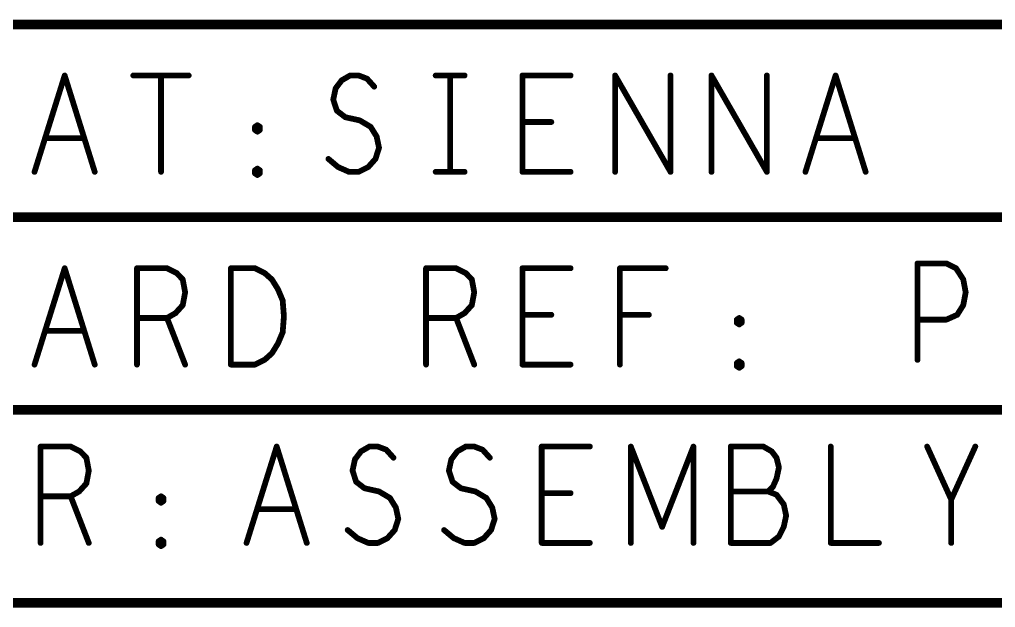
# Model space of a CAD drawing. Extents: x -1.14 to 4.53, y -2.04 to 6.
# Drawn here: x 1.184 to 2.197, y -2.04 to -1.43 of the extents above; entities that cross this region are included whole.
import ezdxf

# ---------------------------------------------------------------- set-up
doc = ezdxf.new("R2010")
doc.units = 0
doc.layers.get('0').update_dxf_attribs({"linetype": 'CONTINUOUS'})
doc.layers.add('ASPR', color=6, linetype='CONTINUOUS')
doc.layers.add('ASSE', color=1, linetype='CONTINUOUS')

# ---------------------------------------------------------------- blocks, each defined once
blk = doc.blocks.new('ROUND_1')
at = {"const_width": 0.003}
blk.add_lwpolyline([(-0.0015, 0, 1), (0.0015, 0, 1)], format="xyb", close=True, dxfattribs=at)

msp = doc.modelspace()

# ---------------------------------------------------------------- linework, layer by layer
at = {"layer": 'ASPR'}
for points, const_width in [([(0.2481, -1.4353), (4.4031, -1.4353)], 0.01), ([(1.1993, -1.5883), (1.2306, -1.4883)], 0.006), ([(1.2306, -1.4883), (1.2618, -1.5883)], 0.006), ([(1.3018, -1.4883), (1.3593, -1.4883)], 0.006), ([(1.3306, -1.4883), (1.3306, -1.5883)], 0.006), ([(1.5181, -1.4933), (1.5268, -1.4883)], 0.006), ([(1.5268, -1.4883), (1.5356, -1.4883)], 0.006), ([(1.5356, -1.4883), (1.5443, -1.4916)], 0.006), ([(1.5443, -1.4916), (1.5518, -1.4999)], 0.006), ([(1.6156, -1.4883), (1.6456, -1.4883)], 0.006), ([(1.6306, -1.4883), (1.6306, -1.5883)], 0.006), ([(1.7056, -1.5883), (1.7056, -1.4883)], 0.006), ([(1.7056, -1.4883), (1.7556, -1.4883)], 0.006), ([(1.8018, -1.5883), (1.8018, -1.4883)], 0.006), ([(1.8018, -1.4883), (1.8593, -1.5883)], 0.006), ([(1.8593, -1.5883), (1.8593, -1.4883)], 0.006), ([(1.9018, -1.5883), (1.9018, -1.4883)], 0.006), ([(1.9018, -1.4883), (1.9593, -1.5883)], 0.006), ([(1.9593, -1.5883), (1.9593, -1.4883)], 0.006), ([(1.9993, -1.5883), (2.0306, -1.4883)], 0.006), ([(2.0306, -1.4883), (2.0618, -1.5883)], 0.006), ([(1.5093, -1.5133), (1.5118, -1.5016)], 0.006), ([(1.5118, -1.5016), (1.5181, -1.4933)], 0.006), ([(1.5131, -1.5249), (1.5093, -1.5133)], 0.006), ([(1.5218, -1.5316), (1.5131, -1.5249)], 0.006), ([(1.5368, -1.5349), (1.5218, -1.5316)], 0.006), ([(1.4281, -1.5416), (1.4306, -1.5399)], 0.006), ([(1.4281, -1.5449), (1.4281, -1.5416)], 0.006), ([(1.4306, -1.5399), (1.4331, -1.5416)], 0.006), ([(1.4331, -1.5416), (1.4331, -1.5449)], 0.006), ([(1.5481, -1.5416), (1.5368, -1.5349)], 0.006), ([(1.5543, -1.5516), (1.5481, -1.5416)], 0.006), ([(1.7356, -1.5366), (1.7056, -1.5366)], 0.006), ([(1.4306, -1.5466), (1.4281, -1.5449)], 0.006), ([(1.4331, -1.5449), (1.4306, -1.5466)], 0.006), ([(1.5568, -1.5633), (1.5543, -1.5516)], 0.006), ([(1.2506, -1.5533), (1.2106, -1.5533)], 0.006), ([(2.0506, -1.5533), (2.0106, -1.5533)], 0.006), ([(1.5531, -1.5749), (1.5568, -1.5633)], 0.006), ([(1.5043, -1.5749), (1.5143, -1.5833)], 0.006), ([(1.5456, -1.5833), (1.5531, -1.5749)], 0.006), ([(1.4281, -1.5866), (1.4306, -1.5849)], 0.006), ([(1.4281, -1.5899), (1.4281, -1.5866)], 0.006), ([(1.4306, -1.5916), (1.4281, -1.5899)], 0.006), ([(1.4306, -1.5849), (1.4331, -1.5866)], 0.006), ([(1.4331, -1.5899), (1.4306, -1.5916)], 0.006), ([(1.4331, -1.5866), (1.4331, -1.5899)], 0.006), ([(1.5143, -1.5833), (1.5256, -1.5883)], 0.006), ([(1.5256, -1.5883), (1.5356, -1.5883)], 0.006), ([(1.5356, -1.5883), (1.5456, -1.5833)], 0.006), ([(1.6156, -1.5883), (1.6456, -1.5883)], 0.006), ([(1.7556, -1.5883), (1.7056, -1.5883)], 0.006), ([(0.2481, -1.6353), (4.4031, -1.6353)], 0.01), ([(2.1156, -1.7833), (2.1156, -1.6833)], 0.006), ([(2.1156, -1.6833), (2.1456, -1.6833)], 0.006), ([(2.1456, -1.6833), (2.1556, -1.6883)], 0.006), ([(1.1993, -1.7883), (1.2306, -1.6883)], 0.006), ([(1.2306, -1.6883), (1.2618, -1.7883)], 0.006), ([(1.3056, -1.7883), (1.3056, -1.6883)], 0.006), ([(1.3056, -1.6883), (1.3368, -1.6883)], 0.006), ([(1.3368, -1.6883), (1.3468, -1.6933)], 0.006), ([(1.3468, -1.6933), (1.3531, -1.6999)], 0.006), ([(1.4031, -1.7883), (1.4031, -1.6883)], 0.006), ([(1.4031, -1.6883), (1.4281, -1.6883)], 0.006), ([(1.4281, -1.6883), (1.4381, -1.6933)], 0.006), ([(1.4381, -1.6933), (1.4456, -1.6999)], 0.006), ([(1.6056, -1.7883), (1.6056, -1.6883)], 0.006), ([(1.6056, -1.6883), (1.6368, -1.6883)], 0.006), ([(1.6368, -1.6883), (1.6468, -1.6933)], 0.006), ([(1.6468, -1.6933), (1.6531, -1.6999)], 0.006), ([(1.7056, -1.7883), (1.7056, -1.6883)], 0.006), ([(1.7056, -1.6883), (1.7556, -1.6883)], 0.006), ([(1.8068, -1.7883), (1.8068, -1.6883)], 0.006), ([(1.8068, -1.6883), (1.8543, -1.6883)], 0.006), ([(2.1556, -1.6883), (2.1631, -1.6999)], 0.006), ([(1.3531, -1.6999), (1.3556, -1.7133)], 0.006), ([(1.4456, -1.6999), (1.4518, -1.7099)], 0.006), ([(1.6531, -1.6999), (1.6556, -1.7133)], 0.006), ([(2.1631, -1.6999), (2.1656, -1.7133)], 0.006), ([(1.3556, -1.7133), (1.3531, -1.7266)], 0.006), ([(1.4518, -1.7099), (1.4568, -1.7216)], 0.006), ([(1.6556, -1.7133), (1.6531, -1.7266)], 0.006), ([(2.1656, -1.7133), (2.1631, -1.7266)], 0.006), ([(1.4568, -1.7216), (1.4581, -1.7383)], 0.006), ([(1.3531, -1.7266), (1.3456, -1.7349)], 0.006), ([(1.6531, -1.7266), (1.6456, -1.7349)], 0.006), ([(2.1631, -1.7266), (2.1568, -1.7366)], 0.006), ([(1.3368, -1.7399), (1.3056, -1.7399)], 0.006), ([(1.3456, -1.7349), (1.3368, -1.7399)], 0.006), ([(1.3368, -1.7399), (1.3556, -1.7883)], 0.006), ([(1.4581, -1.7383), (1.4568, -1.7549)], 0.006), ([(1.6368, -1.7399), (1.6056, -1.7399)], 0.006), ([(1.6456, -1.7349), (1.6368, -1.7399)], 0.006), ([(1.6368, -1.7399), (1.6556, -1.7883)], 0.006), ([(1.7356, -1.7366), (1.7056, -1.7366)], 0.006), ([(1.8368, -1.7366), (1.8068, -1.7366)], 0.006), ([(1.9281, -1.7416), (1.9306, -1.7399)], 0.006), ([(1.9281, -1.7449), (1.9281, -1.7416)], 0.006), ([(1.9306, -1.7466), (1.9281, -1.7449)], 0.006), ([(1.9306, -1.7399), (1.9331, -1.7416)], 0.006), ([(1.9331, -1.7449), (1.9306, -1.7466)], 0.006), ([(1.9331, -1.7416), (1.9331, -1.7449)], 0.006), ([(2.1456, -1.7416), (2.1156, -1.7416)], 0.006), ([(2.1568, -1.7366), (2.1456, -1.7416)], 0.006), ([(1.2506, -1.7533), (1.2106, -1.7533)], 0.006), ([(1.4568, -1.7549), (1.4518, -1.7666)], 0.006), ([(1.4518, -1.7666), (1.4456, -1.7766)], 0.006), ([(1.4381, -1.7833), (1.4281, -1.7883)], 0.006), ([(1.4456, -1.7766), (1.4381, -1.7833)], 0.006), ([(1.9281, -1.7866), (1.9306, -1.7849)], 0.006), ([(1.9306, -1.7849), (1.9331, -1.7866)], 0.006), ([(1.4281, -1.7883), (1.4031, -1.7883)], 0.006), ([(1.7556, -1.7883), (1.7056, -1.7883)], 0.006), ([(1.9281, -1.7899), (1.9281, -1.7866)], 0.006), ([(1.9306, -1.7916), (1.9281, -1.7899)], 0.006), ([(1.9331, -1.7899), (1.9306, -1.7916)], 0.006), ([(1.9331, -1.7866), (1.9331, -1.7899)], 0.006), ([(0.2481, -1.8353), (4.4031, -1.8353)], 0.01), ([(1.2056, -1.9733), (1.2056, -1.8733)], 0.006), ([(1.2056, -1.8733), (1.2368, -1.8733)], 0.006), ([(1.2368, -1.8733), (1.2468, -1.8783)], 0.006), ([(1.4193, -1.9733), (1.4506, -1.8733)], 0.006), ([(1.4506, -1.8733), (1.4818, -1.9733)], 0.006), ([(1.5381, -1.8783), (1.5468, -1.8733)], 0.006), ([(1.5468, -1.8733), (1.5556, -1.8733)], 0.006), ([(1.5556, -1.8733), (1.5643, -1.8766)], 0.006), ([(1.5643, -1.8766), (1.5718, -1.8849)], 0.006), ([(1.6381, -1.8783), (1.6468, -1.8733)], 0.006), ([(1.6468, -1.8733), (1.6556, -1.8733)], 0.006), ([(1.6556, -1.8733), (1.6643, -1.8766)], 0.006), ([(1.6643, -1.8766), (1.6718, -1.8849)], 0.006), ([(1.7256, -1.9733), (1.7256, -1.8733)], 0.006), ([(1.7256, -1.8733), (1.7756, -1.8733)], 0.006), ([(1.8181, -1.9733), (1.8181, -1.8733)], 0.006), ([(1.8181, -1.8733), (1.8506, -1.9566)], 0.006), ([(1.8506, -1.9566), (1.8831, -1.8733)], 0.006), ([(1.8831, -1.8733), (1.8831, -1.9733)], 0.006), ([(1.9556, -1.8733), (1.9218, -1.8733)], 0.006), ([(1.9218, -1.8733), (1.9218, -1.9733)], 0.006), ([(1.9643, -1.8783), (1.9556, -1.8733)], 0.006), ([(2.0256, -1.8733), (2.0256, -1.9733)], 0.006), ([(2.1506, -1.9283), (2.1256, -1.8733)], 0.006), ([(2.1756, -1.8733), (2.1506, -1.9283)], 0.006), ([(1.2468, -1.8783), (1.2531, -1.8849)], 0.006), ([(1.2531, -1.8849), (1.2556, -1.8983)], 0.006), ([(1.5293, -1.8983), (1.5318, -1.8866)], 0.006), ([(1.5318, -1.8866), (1.5381, -1.8783)], 0.006), ([(1.6293, -1.8983), (1.6318, -1.8866)], 0.006), ([(1.6318, -1.8866), (1.6381, -1.8783)], 0.006), ([(1.9693, -1.8849), (1.9643, -1.8783)], 0.006), ([(1.9718, -1.8949), (1.9693, -1.8849)], 0.006), ([(1.9693, -1.9066), (1.9718, -1.8949)], 0.006), ([(1.2556, -1.8983), (1.2531, -1.9116)], 0.006), ([(1.5331, -1.9099), (1.5293, -1.8983)], 0.006), ([(1.6331, -1.9099), (1.6293, -1.8983)], 0.006), ([(1.9656, -1.9149), (1.9693, -1.9066)], 0.006), ([(1.2531, -1.9116), (1.2456, -1.9199)], 0.006), ([(1.5418, -1.9166), (1.5331, -1.9099)], 0.006), ([(1.5568, -1.9199), (1.5418, -1.9166)], 0.006), ([(1.6418, -1.9166), (1.6331, -1.9099)], 0.006), ([(1.6568, -1.9199), (1.6418, -1.9166)], 0.006), ([(1.9606, -1.9199), (1.9656, -1.9149)], 0.006), ([(1.2368, -1.9249), (1.2056, -1.9249)], 0.006), ([(1.2456, -1.9199), (1.2368, -1.9249)], 0.006), ([(1.2368, -1.9249), (1.2556, -1.9733)], 0.006), ([(1.3281, -1.9266), (1.3306, -1.9249)], 0.006), ([(1.3281, -1.9299), (1.3281, -1.9266)], 0.006), ([(1.3306, -1.9249), (1.3331, -1.9266)], 0.006), ([(1.3331, -1.9266), (1.3331, -1.9299)], 0.006), ([(1.5681, -1.9266), (1.5568, -1.9199)], 0.006), ([(1.5743, -1.9366), (1.5681, -1.9266)], 0.006), ([(1.6681, -1.9266), (1.6568, -1.9199)], 0.006), ([(1.6743, -1.9366), (1.6681, -1.9266)], 0.006), ([(1.7556, -1.9216), (1.7256, -1.9216)], 0.006), ([(1.9606, -1.9199), (1.9218, -1.9199)], 0.006), ([(1.9693, -1.9233), (1.9606, -1.9199)], 0.006), ([(1.9768, -1.9333), (1.9693, -1.9233)], 0.006), ([(1.3306, -1.9316), (1.3281, -1.9299)], 0.006), ([(1.3331, -1.9299), (1.3306, -1.9316)], 0.006), ([(1.5768, -1.9483), (1.5743, -1.9366)], 0.006), ([(1.6768, -1.9483), (1.6743, -1.9366)], 0.006), ([(1.9793, -1.9449), (1.9768, -1.9333)], 0.006), ([(2.1506, -1.9733), (2.1506, -1.9283)], 0.006), ([(1.4706, -1.9383), (1.4306, -1.9383)], 0.006), ([(1.9768, -1.9566), (1.9793, -1.9449)], 0.006), ([(1.5731, -1.9599), (1.5768, -1.9483)], 0.006), ([(1.6731, -1.9599), (1.6768, -1.9483)], 0.006), ([(1.9718, -1.9666), (1.9768, -1.9566)], 0.006), ([(1.5243, -1.9599), (1.5343, -1.9683)], 0.006), ([(1.5656, -1.9683), (1.5731, -1.9599)], 0.006), ([(1.6243, -1.9599), (1.6343, -1.9683)], 0.006), ([(1.6656, -1.9683), (1.6731, -1.9599)], 0.006), ([(1.9631, -1.9733), (1.9718, -1.9666)], 0.006), ([(1.3281, -1.9716), (1.3306, -1.9699)], 0.006), ([(1.3281, -1.9749), (1.3281, -1.9716)], 0.006), ([(1.3306, -1.9766), (1.3281, -1.9749)], 0.006), ([(1.3306, -1.9699), (1.3331, -1.9716)], 0.006), ([(1.3331, -1.9749), (1.3306, -1.9766)], 0.006), ([(1.3331, -1.9716), (1.3331, -1.9749)], 0.006), ([(1.5343, -1.9683), (1.5456, -1.9733)], 0.006), ([(1.5456, -1.9733), (1.5556, -1.9733)], 0.006), ([(1.5556, -1.9733), (1.5656, -1.9683)], 0.006), ([(1.6343, -1.9683), (1.6456, -1.9733)], 0.006), ([(1.6456, -1.9733), (1.6556, -1.9733)], 0.006), ([(1.6556, -1.9733), (1.6656, -1.9683)], 0.006), ([(1.7756, -1.9733), (1.7256, -1.9733)], 0.006), ([(1.9218, -1.9733), (1.9631, -1.9733)], 0.006), ([(2.0256, -1.9733), (2.0756, -1.9733)], 0.006), ([(0.2481, -2.0353), (4.4031, -2.0353)], 0.01)]:
    msp.add_lwpolyline(points, dxfattribs=dict(at, const_width=const_width))
at = {"layer": 'ASSE'}
for points, const_width in [([(0.2481, -1.4353), (4.4031, -1.4353)], 0.01), ([(1.1993, -1.5883), (1.2306, -1.4883)], 0.006), ([(1.2306, -1.4883), (1.2618, -1.5883)], 0.006), ([(1.3018, -1.4883), (1.3593, -1.4883)], 0.006), ([(1.3306, -1.4883), (1.3306, -1.5883)], 0.006), ([(1.5181, -1.4933), (1.5268, -1.4883)], 0.006), ([(1.5268, -1.4883), (1.5356, -1.4883)], 0.006), ([(1.5356, -1.4883), (1.5443, -1.4916)], 0.006), ([(1.5443, -1.4916), (1.5518, -1.4999)], 0.006), ([(1.6156, -1.4883), (1.6456, -1.4883)], 0.006), ([(1.6306, -1.4883), (1.6306, -1.5883)], 0.006), ([(1.7056, -1.5883), (1.7056, -1.4883)], 0.006), ([(1.7056, -1.4883), (1.7556, -1.4883)], 0.006), ([(1.8018, -1.5883), (1.8018, -1.4883)], 0.006), ([(1.8018, -1.4883), (1.8593, -1.5883)], 0.006), ([(1.8593, -1.5883), (1.8593, -1.4883)], 0.006), ([(1.9018, -1.5883), (1.9018, -1.4883)], 0.006), ([(1.9018, -1.4883), (1.9593, -1.5883)], 0.006), ([(1.9593, -1.5883), (1.9593, -1.4883)], 0.006), ([(1.9993, -1.5883), (2.0306, -1.4883)], 0.006), ([(2.0306, -1.4883), (2.0618, -1.5883)], 0.006), ([(1.5093, -1.5133), (1.5118, -1.5016)], 0.006), ([(1.5118, -1.5016), (1.5181, -1.4933)], 0.006), ([(1.5131, -1.5249), (1.5093, -1.5133)], 0.006), ([(1.5218, -1.5316), (1.5131, -1.5249)], 0.006), ([(1.5368, -1.5349), (1.5218, -1.5316)], 0.006), ([(1.4281, -1.5416), (1.4306, -1.5399)], 0.006), ([(1.4281, -1.5449), (1.4281, -1.5416)], 0.006), ([(1.4306, -1.5399), (1.4331, -1.5416)], 0.006), ([(1.4331, -1.5416), (1.4331, -1.5449)], 0.006), ([(1.5481, -1.5416), (1.5368, -1.5349)], 0.006), ([(1.5543, -1.5516), (1.5481, -1.5416)], 0.006), ([(1.7356, -1.5366), (1.7056, -1.5366)], 0.006), ([(1.4306, -1.5466), (1.4281, -1.5449)], 0.006), ([(1.4331, -1.5449), (1.4306, -1.5466)], 0.006), ([(1.5568, -1.5633), (1.5543, -1.5516)], 0.006), ([(1.2506, -1.5533), (1.2106, -1.5533)], 0.006), ([(2.0506, -1.5533), (2.0106, -1.5533)], 0.006), ([(1.5531, -1.5749), (1.5568, -1.5633)], 0.006), ([(1.5043, -1.5749), (1.5143, -1.5833)], 0.006), ([(1.5456, -1.5833), (1.5531, -1.5749)], 0.006), ([(1.4281, -1.5866), (1.4306, -1.5849)], 0.006), ([(1.4281, -1.5899), (1.4281, -1.5866)], 0.006), ([(1.4306, -1.5916), (1.4281, -1.5899)], 0.006), ([(1.4306, -1.5849), (1.4331, -1.5866)], 0.006), ([(1.4331, -1.5899), (1.4306, -1.5916)], 0.006), ([(1.4331, -1.5866), (1.4331, -1.5899)], 0.006), ([(1.5143, -1.5833), (1.5256, -1.5883)], 0.006), ([(1.5256, -1.5883), (1.5356, -1.5883)], 0.006), ([(1.5356, -1.5883), (1.5456, -1.5833)], 0.006), ([(1.6156, -1.5883), (1.6456, -1.5883)], 0.006), ([(1.7556, -1.5883), (1.7056, -1.5883)], 0.006), ([(0.2481, -1.6353), (4.4031, -1.6353)], 0.01), ([(2.1156, -1.7833), (2.1156, -1.6833)], 0.006), ([(2.1156, -1.6833), (2.1456, -1.6833)], 0.006), ([(2.1456, -1.6833), (2.1556, -1.6883)], 0.006), ([(1.1993, -1.7883), (1.2306, -1.6883)], 0.006), ([(1.2306, -1.6883), (1.2618, -1.7883)], 0.006), ([(1.3056, -1.7883), (1.3056, -1.6883)], 0.006), ([(1.3056, -1.6883), (1.3368, -1.6883)], 0.006), ([(1.3368, -1.6883), (1.3468, -1.6933)], 0.006), ([(1.3468, -1.6933), (1.3531, -1.6999)], 0.006), ([(1.4031, -1.7883), (1.4031, -1.6883)], 0.006), ([(1.4031, -1.6883), (1.4281, -1.6883)], 0.006), ([(1.4281, -1.6883), (1.4381, -1.6933)], 0.006), ([(1.4381, -1.6933), (1.4456, -1.6999)], 0.006), ([(1.6056, -1.7883), (1.6056, -1.6883)], 0.006), ([(1.6056, -1.6883), (1.6368, -1.6883)], 0.006), ([(1.6368, -1.6883), (1.6468, -1.6933)], 0.006), ([(1.6468, -1.6933), (1.6531, -1.6999)], 0.006), ([(1.7056, -1.7883), (1.7056, -1.6883)], 0.006), ([(1.7056, -1.6883), (1.7556, -1.6883)], 0.006), ([(1.8068, -1.7883), (1.8068, -1.6883)], 0.006), ([(1.8068, -1.6883), (1.8543, -1.6883)], 0.006), ([(2.1556, -1.6883), (2.1631, -1.6999)], 0.006), ([(1.3531, -1.6999), (1.3556, -1.7133)], 0.006), ([(1.4456, -1.6999), (1.4518, -1.7099)], 0.006), ([(1.6531, -1.6999), (1.6556, -1.7133)], 0.006), ([(2.1631, -1.6999), (2.1656, -1.7133)], 0.006), ([(1.3556, -1.7133), (1.3531, -1.7266)], 0.006), ([(1.4518, -1.7099), (1.4568, -1.7216)], 0.006), ([(1.6556, -1.7133), (1.6531, -1.7266)], 0.006), ([(2.1656, -1.7133), (2.1631, -1.7266)], 0.006), ([(1.4568, -1.7216), (1.4581, -1.7383)], 0.006), ([(1.3531, -1.7266), (1.3456, -1.7349)], 0.006), ([(1.6531, -1.7266), (1.6456, -1.7349)], 0.006), ([(2.1631, -1.7266), (2.1568, -1.7366)], 0.006), ([(1.3368, -1.7399), (1.3056, -1.7399)], 0.006), ([(1.3456, -1.7349), (1.3368, -1.7399)], 0.006), ([(1.3368, -1.7399), (1.3556, -1.7883)], 0.006), ([(1.4581, -1.7383), (1.4568, -1.7549)], 0.006), ([(1.6368, -1.7399), (1.6056, -1.7399)], 0.006), ([(1.6456, -1.7349), (1.6368, -1.7399)], 0.006), ([(1.6368, -1.7399), (1.6556, -1.7883)], 0.006), ([(1.7356, -1.7366), (1.7056, -1.7366)], 0.006), ([(1.8368, -1.7366), (1.8068, -1.7366)], 0.006), ([(1.9281, -1.7416), (1.9306, -1.7399)], 0.006), ([(1.9281, -1.7449), (1.9281, -1.7416)], 0.006), ([(1.9306, -1.7466), (1.9281, -1.7449)], 0.006), ([(1.9306, -1.7399), (1.9331, -1.7416)], 0.006), ([(1.9331, -1.7449), (1.9306, -1.7466)], 0.006), ([(1.9331, -1.7416), (1.9331, -1.7449)], 0.006), ([(2.1456, -1.7416), (2.1156, -1.7416)], 0.006), ([(2.1568, -1.7366), (2.1456, -1.7416)], 0.006), ([(1.2506, -1.7533), (1.2106, -1.7533)], 0.006), ([(1.4568, -1.7549), (1.4518, -1.7666)], 0.006), ([(1.4518, -1.7666), (1.4456, -1.7766)], 0.006), ([(1.4381, -1.7833), (1.4281, -1.7883)], 0.006), ([(1.4456, -1.7766), (1.4381, -1.7833)], 0.006), ([(1.9281, -1.7866), (1.9306, -1.7849)], 0.006), ([(1.9306, -1.7849), (1.9331, -1.7866)], 0.006), ([(1.4281, -1.7883), (1.4031, -1.7883)], 0.006), ([(1.7556, -1.7883), (1.7056, -1.7883)], 0.006), ([(1.9281, -1.7899), (1.9281, -1.7866)], 0.006), ([(1.9306, -1.7916), (1.9281, -1.7899)], 0.006), ([(1.9331, -1.7899), (1.9306, -1.7916)], 0.006), ([(1.9331, -1.7866), (1.9331, -1.7899)], 0.006), ([(0.2481, -1.8353), (4.4031, -1.8353)], 0.01), ([(1.2056, -1.9733), (1.2056, -1.8733)], 0.006), ([(1.2056, -1.8733), (1.2368, -1.8733)], 0.006), ([(1.2368, -1.8733), (1.2468, -1.8783)], 0.006), ([(1.4193, -1.9733), (1.4506, -1.8733)], 0.006), ([(1.4506, -1.8733), (1.4818, -1.9733)], 0.006), ([(1.5381, -1.8783), (1.5468, -1.8733)], 0.006), ([(1.5468, -1.8733), (1.5556, -1.8733)], 0.006), ([(1.5556, -1.8733), (1.5643, -1.8766)], 0.006), ([(1.5643, -1.8766), (1.5718, -1.8849)], 0.006), ([(1.6381, -1.8783), (1.6468, -1.8733)], 0.006), ([(1.6468, -1.8733), (1.6556, -1.8733)], 0.006), ([(1.6556, -1.8733), (1.6643, -1.8766)], 0.006), ([(1.6643, -1.8766), (1.6718, -1.8849)], 0.006), ([(1.7256, -1.9733), (1.7256, -1.8733)], 0.006), ([(1.7256, -1.8733), (1.7756, -1.8733)], 0.006), ([(1.8181, -1.9733), (1.8181, -1.8733)], 0.006), ([(1.8181, -1.8733), (1.8506, -1.9566)], 0.006), ([(1.8506, -1.9566), (1.8831, -1.8733)], 0.006), ([(1.8831, -1.8733), (1.8831, -1.9733)], 0.006), ([(1.9556, -1.8733), (1.9218, -1.8733)], 0.006), ([(1.9218, -1.8733), (1.9218, -1.9733)], 0.006), ([(1.9643, -1.8783), (1.9556, -1.8733)], 0.006), ([(2.0256, -1.8733), (2.0256, -1.9733)], 0.006), ([(2.1506, -1.9283), (2.1256, -1.8733)], 0.006), ([(2.1756, -1.8733), (2.1506, -1.9283)], 0.006), ([(1.2468, -1.8783), (1.2531, -1.8849)], 0.006), ([(1.2531, -1.8849), (1.2556, -1.8983)], 0.006), ([(1.5293, -1.8983), (1.5318, -1.8866)], 0.006), ([(1.5318, -1.8866), (1.5381, -1.8783)], 0.006), ([(1.6293, -1.8983), (1.6318, -1.8866)], 0.006), ([(1.6318, -1.8866), (1.6381, -1.8783)], 0.006), ([(1.9693, -1.8849), (1.9643, -1.8783)], 0.006), ([(1.9718, -1.8949), (1.9693, -1.8849)], 0.006), ([(1.9693, -1.9066), (1.9718, -1.8949)], 0.006), ([(1.2556, -1.8983), (1.2531, -1.9116)], 0.006), ([(1.5331, -1.9099), (1.5293, -1.8983)], 0.006), ([(1.6331, -1.9099), (1.6293, -1.8983)], 0.006), ([(1.9656, -1.9149), (1.9693, -1.9066)], 0.006), ([(1.2531, -1.9116), (1.2456, -1.9199)], 0.006), ([(1.5418, -1.9166), (1.5331, -1.9099)], 0.006), ([(1.5568, -1.9199), (1.5418, -1.9166)], 0.006), ([(1.6418, -1.9166), (1.6331, -1.9099)], 0.006), ([(1.6568, -1.9199), (1.6418, -1.9166)], 0.006), ([(1.9606, -1.9199), (1.9656, -1.9149)], 0.006), ([(1.2368, -1.9249), (1.2056, -1.9249)], 0.006), ([(1.2456, -1.9199), (1.2368, -1.9249)], 0.006), ([(1.2368, -1.9249), (1.2556, -1.9733)], 0.006), ([(1.3281, -1.9266), (1.3306, -1.9249)], 0.006), ([(1.3281, -1.9299), (1.3281, -1.9266)], 0.006), ([(1.3306, -1.9249), (1.3331, -1.9266)], 0.006), ([(1.3331, -1.9266), (1.3331, -1.9299)], 0.006), ([(1.5681, -1.9266), (1.5568, -1.9199)], 0.006), ([(1.5743, -1.9366), (1.5681, -1.9266)], 0.006), ([(1.6681, -1.9266), (1.6568, -1.9199)], 0.006), ([(1.6743, -1.9366), (1.6681, -1.9266)], 0.006), ([(1.7556, -1.9216), (1.7256, -1.9216)], 0.006), ([(1.9606, -1.9199), (1.9218, -1.9199)], 0.006), ([(1.9693, -1.9233), (1.9606, -1.9199)], 0.006), ([(1.9768, -1.9333), (1.9693, -1.9233)], 0.006), ([(1.3306, -1.9316), (1.3281, -1.9299)], 0.006), ([(1.3331, -1.9299), (1.3306, -1.9316)], 0.006), ([(1.5768, -1.9483), (1.5743, -1.9366)], 0.006), ([(1.6768, -1.9483), (1.6743, -1.9366)], 0.006), ([(1.9793, -1.9449), (1.9768, -1.9333)], 0.006), ([(2.1506, -1.9733), (2.1506, -1.9283)], 0.006), ([(1.4706, -1.9383), (1.4306, -1.9383)], 0.006), ([(1.9768, -1.9566), (1.9793, -1.9449)], 0.006), ([(1.5731, -1.9599), (1.5768, -1.9483)], 0.006), ([(1.6731, -1.9599), (1.6768, -1.9483)], 0.006), ([(1.9718, -1.9666), (1.9768, -1.9566)], 0.006), ([(1.5243, -1.9599), (1.5343, -1.9683)], 0.006), ([(1.5656, -1.9683), (1.5731, -1.9599)], 0.006), ([(1.6243, -1.9599), (1.6343, -1.9683)], 0.006), ([(1.6656, -1.9683), (1.6731, -1.9599)], 0.006), ([(1.9631, -1.9733), (1.9718, -1.9666)], 0.006), ([(1.3281, -1.9716), (1.3306, -1.9699)], 0.006), ([(1.3281, -1.9749), (1.3281, -1.9716)], 0.006), ([(1.3306, -1.9766), (1.3281, -1.9749)], 0.006), ([(1.3306, -1.9699), (1.3331, -1.9716)], 0.006), ([(1.3331, -1.9749), (1.3306, -1.9766)], 0.006), ([(1.3331, -1.9716), (1.3331, -1.9749)], 0.006), ([(1.5343, -1.9683), (1.5456, -1.9733)], 0.006), ([(1.5456, -1.9733), (1.5556, -1.9733)], 0.006), ([(1.5556, -1.9733), (1.5656, -1.9683)], 0.006), ([(1.6343, -1.9683), (1.6456, -1.9733)], 0.006), ([(1.6456, -1.9733), (1.6556, -1.9733)], 0.006), ([(1.6556, -1.9733), (1.6656, -1.9683)], 0.006), ([(1.7756, -1.9733), (1.7256, -1.9733)], 0.006), ([(1.9218, -1.9733), (1.9631, -1.9733)], 0.006), ([(2.0256, -1.9733), (2.0756, -1.9733)], 0.006), ([(0.2481, -2.0353), (4.4031, -2.0353)], 0.01)]:
    msp.add_lwpolyline(points, dxfattribs=dict(at, const_width=const_width))

# ---------------------------------------------------------------- block references
at = {"layer": 'ASPR'}
for p in [(1.2306, -1.4883), (1.2306, -1.4883), (1.3018, -1.4883), (1.3306, -1.4883), (1.3593, -1.4883), (1.5268, -1.4883), (1.5268, -1.4883), (1.5356, -1.4883), (1.5356, -1.4883), (1.5443, -1.4916), (1.5443, -1.4916), (1.6156, -1.4883), (1.6306, -1.4883), (1.6456, -1.4883), (1.7056, -1.4883), (1.7056, -1.4883), (1.7556, -1.4883), (1.8018, -1.4883), (1.8018, -1.4883), (1.8593, -1.4883), (1.9018, -1.4883), (1.9018, -1.4883), (1.9593, -1.4883), (2.0306, -1.4883), (2.0306, -1.4883), (1.5118, -1.5016), (1.5118, -1.5016), (1.5181, -1.4933), (1.5181, -1.4933), (1.5518, -1.4999), (1.5093, -1.5133), (1.5093, -1.5133), (1.5131, -1.5249), (1.5131, -1.5249), (1.5218, -1.5316), (1.5218, -1.5316), (1.4281, -1.5416), (1.4281, -1.5416), (1.4306, -1.5399), (1.4306, -1.5399), (1.4331, -1.5416), (1.4331, -1.5416), (1.5368, -1.5349), (1.5368, -1.5349), (1.5481, -1.5416), (1.5481, -1.5416), (1.7056, -1.5366), (1.7356, -1.5366), (1.4281, -1.5449), (1.4281, -1.5449), (1.4306, -1.5466), (1.4306, -1.5466), (1.4331, -1.5449), (1.4331, -1.5449), (1.5543, -1.5516), (1.5543, -1.5516), (1.2106, -1.5533), (1.2506, -1.5533), (2.0106, -1.5533), (2.0506, -1.5533), (1.5568, -1.5633), (1.5568, -1.5633), (1.5043, -1.5749), (1.5531, -1.5749), (1.5531, -1.5749), (1.1993, -1.5883), (1.2618, -1.5883), (1.3306, -1.5883), (1.4281, -1.5866), (1.4281, -1.5866), (1.4281, -1.5899), (1.4281, -1.5899), (1.4306, -1.5849), (1.4306, -1.5849), (1.4306, -1.5916), (1.4306, -1.5916), (1.4331, -1.5866), (1.4331, -1.5866), (1.4331, -1.5899), (1.4331, -1.5899), (1.5143, -1.5833), (1.5143, -1.5833), (1.5256, -1.5883), (1.5256, -1.5883), (1.5356, -1.5883), (1.5356, -1.5883), (1.5456, -1.5833), (1.5456, -1.5833), (1.6156, -1.5883), (1.6306, -1.5883), (1.6456, -1.5883), (1.7056, -1.5883), (1.7056, -1.5883), (1.7556, -1.5883), (1.8018, -1.5883), (1.8593, -1.5883), (1.8593, -1.5883), (1.9018, -1.5883), (1.9593, -1.5883), (1.9593, -1.5883), (1.9993, -1.5883), (2.0618, -1.5883), (2.1156, -1.6833), (2.1156, -1.6833), (2.1456, -1.6833), (2.1456, -1.6833), (1.2306, -1.6883), (1.2306, -1.6883), (1.3056, -1.6883), (1.3056, -1.6883), (1.3368, -1.6883), (1.3368, -1.6883), (1.3468, -1.6933), (1.3468, -1.6933), (1.4031, -1.6883), (1.4031, -1.6883), (1.4281, -1.6883), (1.4281, -1.6883), (1.4381, -1.6933), (1.4381, -1.6933), (1.6056, -1.6883), (1.6056, -1.6883), (1.6368, -1.6883), (1.6368, -1.6883), (1.6468, -1.6933), (1.6468, -1.6933), (1.7056, -1.6883), (1.7056, -1.6883), (1.7556, -1.6883), (1.8068, -1.6883), (1.8068, -1.6883), (1.8543, -1.6883), (2.1556, -1.6883), (2.1556, -1.6883), (1.3531, -1.6999), (1.3531, -1.6999), (1.4456, -1.6999), (1.4456, -1.6999), (1.6531, -1.6999), (1.6531, -1.6999), (2.1631, -1.6999), (2.1631, -1.6999), (1.3556, -1.7133), (1.3556, -1.7133), (1.4518, -1.7099), (1.4518, -1.7099), (1.6556, -1.7133), (1.6556, -1.7133), (2.1656, -1.7133), (2.1656, -1.7133), (1.4568, -1.7216), (1.4568, -1.7216), (1.3531, -1.7266), (1.3531, -1.7266), (1.6531, -1.7266), (1.6531, -1.7266), (2.1631, -1.7266), (2.1631, -1.7266), (1.3056, -1.7399), (1.3368, -1.7399), (1.3368, -1.7399), (1.3368, -1.7399), (1.3456, -1.7349), (1.3456, -1.7349), (1.4581, -1.7383), (1.4581, -1.7383), (1.6056, -1.7399), (1.6368, -1.7399), (1.6368, -1.7399), (1.6368, -1.7399), (1.6456, -1.7349), (1.6456, -1.7349), (1.7056, -1.7366), (1.7356, -1.7366), (1.8068, -1.7366), (1.8368, -1.7366), (1.9281, -1.7416), (1.9281, -1.7416), (1.9281, -1.7449), (1.9281, -1.7449), (1.9306, -1.7399), (1.9306, -1.7399), (1.9331, -1.7416), (1.9331, -1.7416), (1.9331, -1.7449), (1.9331, -1.7449), (2.1156, -1.7416), (2.1456, -1.7416), (2.1456, -1.7416), (2.1568, -1.7366), (2.1568, -1.7366), (1.2106, -1.7533), (1.2506, -1.7533), (1.4568, -1.7549), (1.4568, -1.7549), (1.9306, -1.7466), (1.9306, -1.7466), (1.4518, -1.7666), (1.4518, -1.7666), (1.4381, -1.7833), (1.4381, -1.7833), (1.4456, -1.7766), (1.4456, -1.7766), (1.9306, -1.7849), (1.9306, -1.7849), (2.1156, -1.7833), (1.1993, -1.7883), (1.2618, -1.7883), (1.3056, -1.7883), (1.3556, -1.7883), (1.4031, -1.7883), (1.4031, -1.7883), (1.4281, -1.7883), (1.4281, -1.7883), (1.6056, -1.7883), (1.6556, -1.7883), (1.7056, -1.7883), (1.7056, -1.7883), (1.7556, -1.7883), (1.8068, -1.7883), (1.9281, -1.7866), (1.9281, -1.7866), (1.9281, -1.7899), (1.9281, -1.7899), (1.9306, -1.7916), (1.9306, -1.7916), (1.9331, -1.7866), (1.9331, -1.7866), (1.9331, -1.7899), (1.9331, -1.7899), (1.2056, -1.8733), (1.2056, -1.8733), (1.2368, -1.8733), (1.2368, -1.8733), (1.4506, -1.8733), (1.4506, -1.8733), (1.5468, -1.8733), (1.5468, -1.8733), (1.5556, -1.8733), (1.5556, -1.8733), (1.5643, -1.8766), (1.5643, -1.8766), (1.6468, -1.8733), (1.6468, -1.8733), (1.6556, -1.8733), (1.6556, -1.8733), (1.6643, -1.8766), (1.6643, -1.8766), (1.7256, -1.8733), (1.7256, -1.8733), (1.7756, -1.8733), (1.8181, -1.8733), (1.8181, -1.8733), (1.8831, -1.8733), (1.8831, -1.8733), (1.9218, -1.8733), (1.9218, -1.8733), (1.9556, -1.8733), (1.9556, -1.8733), (2.0256, -1.8733), (2.1256, -1.8733), (2.1756, -1.8733), (1.2468, -1.8783), (1.2468, -1.8783), (1.2531, -1.8849), (1.2531, -1.8849), (1.5318, -1.8866), (1.5318, -1.8866), (1.5381, -1.8783), (1.5381, -1.8783), (1.5718, -1.8849), (1.6318, -1.8866), (1.6318, -1.8866), (1.6381, -1.8783), (1.6381, -1.8783), (1.6718, -1.8849), (1.9643, -1.8783), (1.9643, -1.8783), (1.9693, -1.8849), (1.9693, -1.8849), (1.9718, -1.8949), (1.9718, -1.8949), (1.2556, -1.8983), (1.2556, -1.8983), (1.5293, -1.8983), (1.5293, -1.8983), (1.6293, -1.8983), (1.6293, -1.8983), (1.9693, -1.9066), (1.9693, -1.9066), (1.2531, -1.9116), (1.2531, -1.9116), (1.5331, -1.9099), (1.5331, -1.9099), (1.5418, -1.9166), (1.5418, -1.9166), (1.6331, -1.9099), (1.6331, -1.9099), (1.6418, -1.9166), (1.6418, -1.9166), (1.9656, -1.9149), (1.9656, -1.9149), (1.2056, -1.9249), (1.2368, -1.9249), (1.2368, -1.9249), (1.2368, -1.9249), (1.2456, -1.9199), (1.2456, -1.9199), (1.3281, -1.9266), (1.3281, -1.9266), (1.3306, -1.9249), (1.3306, -1.9249), (1.3331, -1.9266), (1.3331, -1.9266), (1.5568, -1.9199), (1.5568, -1.9199), (1.5681, -1.9266), (1.5681, -1.9266), (1.6568, -1.9199), (1.6568, -1.9199), (1.6681, -1.9266), (1.6681, -1.9266), (1.7256, -1.9216), (1.7556, -1.9216), (1.9218, -1.9199), (1.9606, -1.9199), (1.9606, -1.9199), (1.9606, -1.9199), (1.9693, -1.9233), (1.9693, -1.9233), (1.3281, -1.9299), (1.3281, -1.9299), (1.3306, -1.9316), (1.3306, -1.9316), (1.3331, -1.9299), (1.3331, -1.9299), (1.5743, -1.9366), (1.5743, -1.9366), (1.6743, -1.9366), (1.6743, -1.9366), (1.9768, -1.9333), (1.9768, -1.9333), (2.1506, -1.9283), (2.1506, -1.9283), (2.1506, -1.9283), (1.4306, -1.9383), (1.4706, -1.9383), (1.9793, -1.9449), (1.9793, -1.9449), (1.5768, -1.9483), (1.5768, -1.9483), (1.6768, -1.9483), (1.6768, -1.9483), (1.8506, -1.9566), (1.8506, -1.9566), (1.9768, -1.9566), (1.9768, -1.9566), (1.5243, -1.9599), (1.5731, -1.9599), (1.5731, -1.9599), (1.6243, -1.9599), (1.6731, -1.9599), (1.6731, -1.9599), (1.9718, -1.9666), (1.9718, -1.9666), (1.2056, -1.9733), (1.2556, -1.9733), (1.3281, -1.9716), (1.3281, -1.9716), (1.3281, -1.9749), (1.3281, -1.9749), (1.3306, -1.9699), (1.3306, -1.9699), (1.3306, -1.9766), (1.3306, -1.9766), (1.3331, -1.9716), (1.3331, -1.9716), (1.3331, -1.9749), (1.3331, -1.9749), (1.4193, -1.9733), (1.4818, -1.9733), (1.5343, -1.9683), (1.5343, -1.9683), (1.5456, -1.9733), (1.5456, -1.9733), (1.5556, -1.9733), (1.5556, -1.9733), (1.5656, -1.9683), (1.5656, -1.9683), (1.6343, -1.9683), (1.6343, -1.9683), (1.6456, -1.9733), (1.6456, -1.9733), (1.6556, -1.9733), (1.6556, -1.9733), (1.6656, -1.9683), (1.6656, -1.9683), (1.7256, -1.9733), (1.7256, -1.9733), (1.7756, -1.9733), (1.8181, -1.9733), (1.8831, -1.9733), (1.9218, -1.9733), (1.9218, -1.9733), (1.9631, -1.9733), (1.9631, -1.9733), (2.0256, -1.9733), (2.0256, -1.9733), (2.0756, -1.9733), (2.1506, -1.9733)]:
    msp.add_blockref('ROUND_1', p, dxfattribs=at)
at = {"layer": 'ASSE'}
for p in [(1.2306, -1.4883), (1.2306, -1.4883), (1.3018, -1.4883), (1.3306, -1.4883), (1.3593, -1.4883), (1.5268, -1.4883), (1.5268, -1.4883), (1.5356, -1.4883), (1.5356, -1.4883), (1.5443, -1.4916), (1.5443, -1.4916), (1.6156, -1.4883), (1.6306, -1.4883), (1.6456, -1.4883), (1.7056, -1.4883), (1.7056, -1.4883), (1.7556, -1.4883), (1.8018, -1.4883), (1.8018, -1.4883), (1.8593, -1.4883), (1.9018, -1.4883), (1.9018, -1.4883), (1.9593, -1.4883), (2.0306, -1.4883), (2.0306, -1.4883), (1.5118, -1.5016), (1.5118, -1.5016), (1.5181, -1.4933), (1.5181, -1.4933), (1.5518, -1.4999), (1.5093, -1.5133), (1.5093, -1.5133), (1.5131, -1.5249), (1.5131, -1.5249), (1.5218, -1.5316), (1.5218, -1.5316), (1.4281, -1.5416), (1.4281, -1.5416), (1.4306, -1.5399), (1.4306, -1.5399), (1.4331, -1.5416), (1.4331, -1.5416), (1.5368, -1.5349), (1.5368, -1.5349), (1.5481, -1.5416), (1.5481, -1.5416), (1.7056, -1.5366), (1.7356, -1.5366), (1.4281, -1.5449), (1.4281, -1.5449), (1.4306, -1.5466), (1.4306, -1.5466), (1.4331, -1.5449), (1.4331, -1.5449), (1.5543, -1.5516), (1.5543, -1.5516), (1.2106, -1.5533), (1.2506, -1.5533), (2.0106, -1.5533), (2.0506, -1.5533), (1.5568, -1.5633), (1.5568, -1.5633), (1.5043, -1.5749), (1.5531, -1.5749), (1.5531, -1.5749), (1.1993, -1.5883), (1.2618, -1.5883), (1.3306, -1.5883), (1.4281, -1.5866), (1.4281, -1.5866), (1.4281, -1.5899), (1.4281, -1.5899), (1.4306, -1.5849), (1.4306, -1.5849), (1.4306, -1.5916), (1.4306, -1.5916), (1.4331, -1.5866), (1.4331, -1.5866), (1.4331, -1.5899), (1.4331, -1.5899), (1.5143, -1.5833), (1.5143, -1.5833), (1.5256, -1.5883), (1.5256, -1.5883), (1.5356, -1.5883), (1.5356, -1.5883), (1.5456, -1.5833), (1.5456, -1.5833), (1.6156, -1.5883), (1.6306, -1.5883), (1.6456, -1.5883), (1.7056, -1.5883), (1.7056, -1.5883), (1.7556, -1.5883), (1.8018, -1.5883), (1.8593, -1.5883), (1.8593, -1.5883), (1.9018, -1.5883), (1.9593, -1.5883), (1.9593, -1.5883), (1.9993, -1.5883), (2.0618, -1.5883), (2.1156, -1.6833), (2.1156, -1.6833), (2.1456, -1.6833), (2.1456, -1.6833), (1.2306, -1.6883), (1.2306, -1.6883), (1.3056, -1.6883), (1.3056, -1.6883), (1.3368, -1.6883), (1.3368, -1.6883), (1.3468, -1.6933), (1.3468, -1.6933), (1.4031, -1.6883), (1.4031, -1.6883), (1.4281, -1.6883), (1.4281, -1.6883), (1.4381, -1.6933), (1.4381, -1.6933), (1.6056, -1.6883), (1.6056, -1.6883), (1.6368, -1.6883), (1.6368, -1.6883), (1.6468, -1.6933), (1.6468, -1.6933), (1.7056, -1.6883), (1.7056, -1.6883), (1.7556, -1.6883), (1.8068, -1.6883), (1.8068, -1.6883), (1.8543, -1.6883), (2.1556, -1.6883), (2.1556, -1.6883), (1.3531, -1.6999), (1.3531, -1.6999), (1.4456, -1.6999), (1.4456, -1.6999), (1.6531, -1.6999), (1.6531, -1.6999), (2.1631, -1.6999), (2.1631, -1.6999), (1.3556, -1.7133), (1.3556, -1.7133), (1.4518, -1.7099), (1.4518, -1.7099), (1.6556, -1.7133), (1.6556, -1.7133), (2.1656, -1.7133), (2.1656, -1.7133), (1.4568, -1.7216), (1.4568, -1.7216), (1.3531, -1.7266), (1.3531, -1.7266), (1.6531, -1.7266), (1.6531, -1.7266), (2.1631, -1.7266), (2.1631, -1.7266), (1.3056, -1.7399), (1.3368, -1.7399), (1.3368, -1.7399), (1.3368, -1.7399), (1.3456, -1.7349), (1.3456, -1.7349), (1.4581, -1.7383), (1.4581, -1.7383), (1.6056, -1.7399), (1.6368, -1.7399), (1.6368, -1.7399), (1.6368, -1.7399), (1.6456, -1.7349), (1.6456, -1.7349), (1.7056, -1.7366), (1.7356, -1.7366), (1.8068, -1.7366), (1.8368, -1.7366), (1.9281, -1.7416), (1.9281, -1.7416), (1.9281, -1.7449), (1.9281, -1.7449), (1.9306, -1.7399), (1.9306, -1.7399), (1.9331, -1.7416), (1.9331, -1.7416), (1.9331, -1.7449), (1.9331, -1.7449), (2.1156, -1.7416), (2.1456, -1.7416), (2.1456, -1.7416), (2.1568, -1.7366), (2.1568, -1.7366), (1.2106, -1.7533), (1.2506, -1.7533), (1.4568, -1.7549), (1.4568, -1.7549), (1.9306, -1.7466), (1.9306, -1.7466), (1.4518, -1.7666), (1.4518, -1.7666), (1.4381, -1.7833), (1.4381, -1.7833), (1.4456, -1.7766), (1.4456, -1.7766), (1.9306, -1.7849), (1.9306, -1.7849), (2.1156, -1.7833), (1.1993, -1.7883), (1.2618, -1.7883), (1.3056, -1.7883), (1.3556, -1.7883), (1.4031, -1.7883), (1.4031, -1.7883), (1.4281, -1.7883), (1.4281, -1.7883), (1.6056, -1.7883), (1.6556, -1.7883), (1.7056, -1.7883), (1.7056, -1.7883), (1.7556, -1.7883), (1.8068, -1.7883), (1.9281, -1.7866), (1.9281, -1.7866), (1.9281, -1.7899), (1.9281, -1.7899), (1.9306, -1.7916), (1.9306, -1.7916), (1.9331, -1.7866), (1.9331, -1.7866), (1.9331, -1.7899), (1.9331, -1.7899), (1.2056, -1.8733), (1.2056, -1.8733), (1.2368, -1.8733), (1.2368, -1.8733), (1.4506, -1.8733), (1.4506, -1.8733), (1.5468, -1.8733), (1.5468, -1.8733), (1.5556, -1.8733), (1.5556, -1.8733), (1.5643, -1.8766), (1.5643, -1.8766), (1.6468, -1.8733), (1.6468, -1.8733), (1.6556, -1.8733), (1.6556, -1.8733), (1.6643, -1.8766), (1.6643, -1.8766), (1.7256, -1.8733), (1.7256, -1.8733), (1.7756, -1.8733), (1.8181, -1.8733), (1.8181, -1.8733), (1.8831, -1.8733), (1.8831, -1.8733), (1.9218, -1.8733), (1.9218, -1.8733), (1.9556, -1.8733), (1.9556, -1.8733), (2.0256, -1.8733), (2.1256, -1.8733), (2.1756, -1.8733), (1.2468, -1.8783), (1.2468, -1.8783), (1.2531, -1.8849), (1.2531, -1.8849), (1.5318, -1.8866), (1.5318, -1.8866), (1.5381, -1.8783), (1.5381, -1.8783), (1.5718, -1.8849), (1.6318, -1.8866), (1.6318, -1.8866), (1.6381, -1.8783), (1.6381, -1.8783), (1.6718, -1.8849), (1.9643, -1.8783), (1.9643, -1.8783), (1.9693, -1.8849), (1.9693, -1.8849), (1.9718, -1.8949), (1.9718, -1.8949), (1.2556, -1.8983), (1.2556, -1.8983), (1.5293, -1.8983), (1.5293, -1.8983), (1.6293, -1.8983), (1.6293, -1.8983), (1.9693, -1.9066), (1.9693, -1.9066), (1.2531, -1.9116), (1.2531, -1.9116), (1.5331, -1.9099), (1.5331, -1.9099), (1.5418, -1.9166), (1.5418, -1.9166), (1.6331, -1.9099), (1.6331, -1.9099), (1.6418, -1.9166), (1.6418, -1.9166), (1.9656, -1.9149), (1.9656, -1.9149), (1.2056, -1.9249), (1.2368, -1.9249), (1.2368, -1.9249), (1.2368, -1.9249), (1.2456, -1.9199), (1.2456, -1.9199), (1.3281, -1.9266), (1.3281, -1.9266), (1.3306, -1.9249), (1.3306, -1.9249), (1.3331, -1.9266), (1.3331, -1.9266), (1.5568, -1.9199), (1.5568, -1.9199), (1.5681, -1.9266), (1.5681, -1.9266), (1.6568, -1.9199), (1.6568, -1.9199), (1.6681, -1.9266), (1.6681, -1.9266), (1.7256, -1.9216), (1.7556, -1.9216), (1.9218, -1.9199), (1.9606, -1.9199), (1.9606, -1.9199), (1.9606, -1.9199), (1.9693, -1.9233), (1.9693, -1.9233), (1.3281, -1.9299), (1.3281, -1.9299), (1.3306, -1.9316), (1.3306, -1.9316), (1.3331, -1.9299), (1.3331, -1.9299), (1.5743, -1.9366), (1.5743, -1.9366), (1.6743, -1.9366), (1.6743, -1.9366), (1.9768, -1.9333), (1.9768, -1.9333), (2.1506, -1.9283), (2.1506, -1.9283), (2.1506, -1.9283), (1.4306, -1.9383), (1.4706, -1.9383), (1.9793, -1.9449), (1.9793, -1.9449), (1.5768, -1.9483), (1.5768, -1.9483), (1.6768, -1.9483), (1.6768, -1.9483), (1.8506, -1.9566), (1.8506, -1.9566), (1.9768, -1.9566), (1.9768, -1.9566), (1.5243, -1.9599), (1.5731, -1.9599), (1.5731, -1.9599), (1.6243, -1.9599), (1.6731, -1.9599), (1.6731, -1.9599), (1.9718, -1.9666), (1.9718, -1.9666), (1.2056, -1.9733), (1.2556, -1.9733), (1.3281, -1.9716), (1.3281, -1.9716), (1.3281, -1.9749), (1.3281, -1.9749), (1.3306, -1.9699), (1.3306, -1.9699), (1.3306, -1.9766), (1.3306, -1.9766), (1.3331, -1.9716), (1.3331, -1.9716), (1.3331, -1.9749), (1.3331, -1.9749), (1.4193, -1.9733), (1.4818, -1.9733), (1.5343, -1.9683), (1.5343, -1.9683), (1.5456, -1.9733), (1.5456, -1.9733), (1.5556, -1.9733), (1.5556, -1.9733), (1.5656, -1.9683), (1.5656, -1.9683), (1.6343, -1.9683), (1.6343, -1.9683), (1.6456, -1.9733), (1.6456, -1.9733), (1.6556, -1.9733), (1.6556, -1.9733), (1.6656, -1.9683), (1.6656, -1.9683), (1.7256, -1.9733), (1.7256, -1.9733), (1.7756, -1.9733), (1.8181, -1.9733), (1.8831, -1.9733), (1.9218, -1.9733), (1.9218, -1.9733), (1.9631, -1.9733), (1.9631, -1.9733), (2.0256, -1.9733), (2.0256, -1.9733), (2.0756, -1.9733), (2.1506, -1.9733)]:
    msp.add_blockref('ROUND_1', p, dxfattribs=at)

doc.saveas('drawing.dxf')
